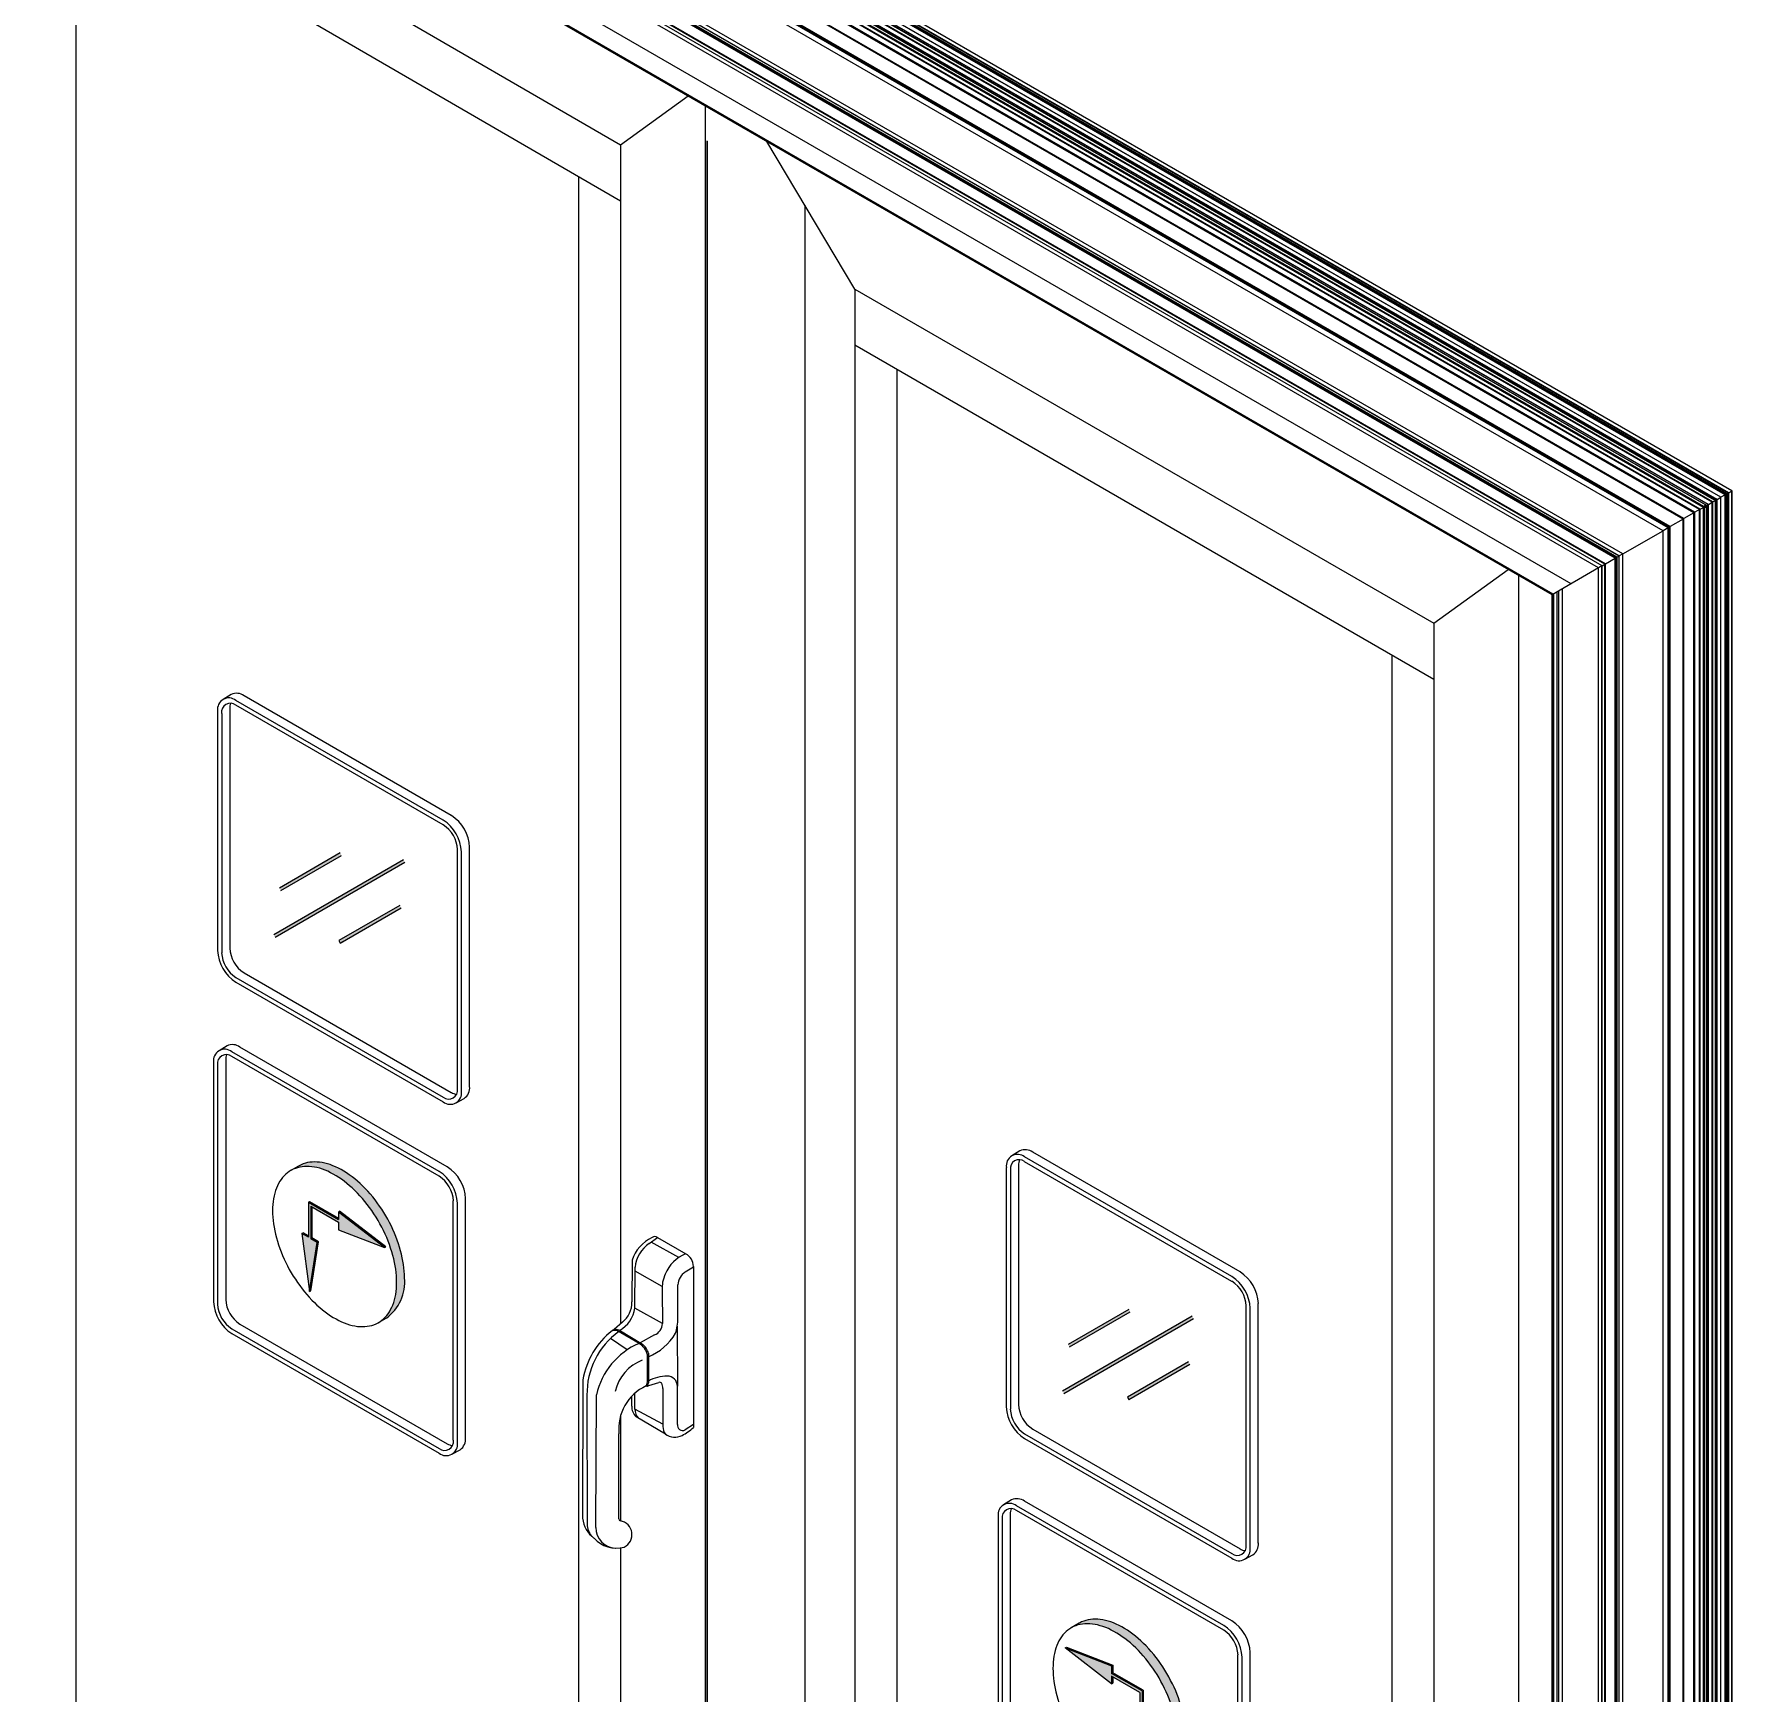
# Model space of a CAD drawing. Header units: millimetres. Extents: x 221 to 2771, y 196 to 840.
# Drawn here: x 971.5 to 1052.8, y 309.2 to 388.7 of the extents above; entities that cross this region are included whole.
import ezdxf

# ---------------------------------------------------------------- set-up
doc = ezdxf.new("R2010")
doc.units = ezdxf.units.MM

# ---------------------------------------------------------------- blocks, each defined once
blk = doc.blocks.new('36b çerçeve')
at = {"color": 32, "linetype": 'Continuous', "lineweight": 15}
for p, q in [((4421.37, -1029.62), (4420.67, -1030.05)), ((4421.25, -1030.85), (4421.25, -1051.68)), ((4439.82, -1040.55), (4421.78, -1030.14)), ((4439.82, -1040.96), (4421.78, -1030.55)), ((4440.52, -1040.14), (4422.49, -1029.73)), ((4420.19, -1031.06), (4420.19, -1051.88)), ((4420.55, -1031.26), (4420.55, -1052.08)), ((4441.05, -1063.92), (4441.05, -1043.1)), ((4441.41, -1064.13), (4441.41, -1043.3)), ((4442.11, -1063.72), (4442.11, -1042.89)), ((4421.78, -1054.23), (4439.82, -1064.64)), ((4422.49, -1053.82), (4440.52, -1064.23)), ((4421.78, -1054.64), (4439.82, -1065.05)), ((4440.93, -1065.13), (4441.65, -1064.75))]:
    blk.add_line(p, q, dxfattribs=at)
for centre, radius, start, end in [((4421.17, -1030.9), 0.985, 51.1474, 188.8634), ((4421.3, -1031.14), 0.764, 50.7967, 189.214), ((4422.35, -1030.82), 1.1, 156.1387, 181.7776), ((4421.84, -1030.6), 1.09, 53.1466, 115.5429), ((4437.96, -1043.45), 3.45, 2.5201, 57.4799), ((4438.37, -1043.22), 2.69, 2.6055, 57.3945), ((4438.67, -1043.05), 3.45, 2.5201, 57.4799), ((4423.64, -1051.73), 3.45, 182.5201, 237.4799), ((4423.23, -1051.96), 2.69, 182.6055, 237.3945), ((4423.94, -1051.55), 2.69, 182.6055, 237.3945), ((4440.3, -1064.04), 0.764, 230.7967, 9.214), ((4440.43, -1064.28), 0.985, 231.1474, 8.8634), ((4441.08, -1063.35), 1.04, 237.9037, 264.8965), ((4440.97, -1063.82), 1.15, 306.2403, 5.0718)]:
    blk.add_arc(centre, radius, start, end, dxfattribs=at)
blk = doc.blocks.new('rtyrtytryrtyyyy')
at = {"lineweight": -2}
h = blk.add_hatch(color=140, dxfattribs=at)
h.paths.add_polyline_path([(180444.533, 31717.106), (180447.447, 31718.789), (180447.381, 31718.904), (180444.467, 31717.221)])
h.paths.add_polyline_path([(180444.265, 31714.872), (180450.479, 31718.461), (180450.413, 31718.575), (180444.199, 31714.987)])
h.paths.add_polyline_path([(180447.383, 31714.593), (180450.297, 31716.276), (180450.231, 31716.39), (180447.317, 31714.708)])
at = {"color": 140, "lineweight": -2}
for p, q in [((180450.413, 31718.575), (180444.199, 31714.987)), ((180444.265, 31714.872), (180450.479, 31718.461)), ((180447.381, 31718.904), (180444.467, 31717.221)), ((180444.533, 31717.106), (180447.447, 31718.789)), ((180450.231, 31716.39), (180447.317, 31714.708)), ((180447.383, 31714.593), (180450.297, 31716.276)), ((180447.317, 31714.708), (180447.383, 31714.593)), ((180447.383, 31714.593), (180447.499, 31714.661))]:
    blk.add_line(p, q, dxfattribs=at)
blk = doc.blocks.new('3 b cm')
at = {"color": 21, "lineweight": -2, "xscale": 0.55055, "yscale": 0.55055, "zscale": 0.55055}
blk.add_blockref('36b çerçeve', (178027.801, 32294.947), dxfattribs=at)
at = {"color": 6, "lineweight": -2}
blk.add_blockref('rtyrtytryrtyyyy', (19.829, 1.599), dxfattribs=at)
blk = doc.blocks.new('jjg')
for color, points in [(9, [(4434.4, -1018.15), (4434.21, -1017.91), (4434.01, -1017.68), (4433.81, -1017.45), (4433.6, -1017.23), (4433.39, -1017.02), (4433.18, -1016.82), (4432.96, -1016.63), (4432.75, -1016.44), (4432.53, -1016.27), (4432.3, -1016.11), (4432.08, -1015.96), (4431.86, -1015.82), (4431.64, -1015.69), (4431.41, -1015.57), (4431.19, -1015.47), (4430.97, -1015.37), (4430.75, -1015.29), (4430.53, -1015.22), (4430.31, -1015.16), (4430.1, -1015.12), (4429.89, -1015.09), (4429.69, -1015.07), (4429.48, -1015.06), (4429.29, -1015.07), (4429.09, -1015.09), (4428.91, -1015.12), (4428.72, -1015.17), (4428.55, -1015.22), (4428.38, -1015.29), (4428.22, -1015.38), (4428.18, -1015.4), (4427.59, -1015.74), (4427.74, -1015.66), (4427.91, -1015.59), (4428.09, -1015.53), (4428.27, -1015.49), (4428.46, -1015.46), (4428.65, -1015.44), (4428.85, -1015.43), (4429.05, -1015.44), (4429.26, -1015.46), (4429.47, -1015.49), (4429.68, -1015.53), (4429.89, -1015.59), (4430.11, -1015.66), (4430.33, -1015.74), (4430.55, -1015.83), (4430.78, -1015.94), (4431, -1016.06), (4431.22, -1016.19), (4431.45, -1016.33), (4431.67, -1016.48), (4431.89, -1016.64), (4432.11, -1016.81), (4432.33, -1016.99), (4432.54, -1017.19), (4432.76, -1017.39), (4432.97, -1017.6), (4433.17, -1017.82), (4433.37, -1018.04), (4433.57, -1018.28), (4433.76, -1018.52), (4433.95, -1018.77), (4434.13, -1019.02), (4434.31, -1019.28), (4434.48, -1019.55), (4434.64, -1019.82), (4434.8, -1020.1), (4434.95, -1020.37), (4435.09, -1020.66), (4435.22, -1020.94), (4435.35, -1021.23), (4435.47, -1021.51), (4435.57, -1021.8), (4435.68, -1022.09), (4435.77, -1022.38), (4435.85, -1022.66), (4435.92, -1022.95), (4435.98, -1023.23), (4436.04, -1023.52), (4436.08, -1023.79), (4436.12, -1024.07), (4436.14, -1024.34), (4436.16, -1024.61), (4436.16, -1024.87), (4436.16, -1025.12), (4436.14, -1025.37), (4436.12, -1025.61), (4436.08, -1025.85), (4436.04, -1026.08), (4435.98, -1026.3), (4435.92, -1026.51), (4435.85, -1026.71), (4435.77, -1026.9), (4435.68, -1027.08), (4435.57, -1027.26), (4435.47, -1027.42), (4435.35, -1027.57), (4435.22, -1027.71), (4435.09, -1027.84), (4434.95, -1027.96), (4434.8, -1028.07), (4434.68, -1028.14), (4435.32, -1027.77, 0.267904), (4436.8, -1024.5), (4436.79, -1024.24), (4436.78, -1023.97), (4436.75, -1023.7), (4436.72, -1023.43), (4436.67, -1023.15), (4436.62, -1022.87), (4436.56, -1022.58), (4436.48, -1022.3), (4436.4, -1022.01), (4436.31, -1021.72), (4436.21, -1021.43), (4436.1, -1021.15), (4435.99, -1020.86), (4435.86, -1020.57), (4435.73, -1020.29), (4435.58, -1020.01), (4435.44, -1019.73), (4435.28, -1019.45), (4435.12, -1019.18), (4434.95, -1018.92), (4434.77, -1018.66), (4434.59, -1018.4)]), (7, [(4430.81, -1019.45), (4430.81, -1018.84), (4427.06, -1017.39), (4430.81, -1020.28), (4430.81, -1019.67), (4433.08, -1020.98), (4433.08, -1023.6), (4432.55, -1023.29), (4433.17, -1027.98), (4433.8, -1024.01), (4433.27, -1023.71), (4433.27, -1021.09), (4433.27, -1020.87), (4433.08, -1020.76)])]:
    blk.add_hatch(color=color).paths.add_polyline_path(points)
h = blk.add_hatch(color=253)
h.paths.add_polyline_path([(4430.9, -1018.78), (4427.15, -1017.34), (4427.06, -1017.39), (4430.81, -1018.84)])
h.paths.add_polyline_path([(4430.9, -1019.39), (4430.9, -1018.78), (4430.81, -1018.84), (4430.81, -1019.45)])
h.paths.add_polyline_path([(4433.17, -1020.7), (4430.9, -1019.39), (4430.81, -1019.45), (4433.08, -1020.76), (4433.27, -1020.87), (4433.27, -1021.09), (4433.27, -1023.71), (4433.36, -1023.65), (4433.36, -1020.81)])
h.paths.add_polyline_path([(4433.89, -1023.96), (4433.36, -1023.65), (4433.27, -1023.71), (4433.8, -1024.01)])
h.paths.add_polyline_path([(4433.27, -1027.93), (4433.89, -1023.96), (4433.8, -1024.01), (4433.17, -1027.98)])
h.paths.add_polyline_path([(4430.9, -1020.23), (4430.9, -1019.72), (4430.81, -1019.67), (4430.81, -1020.28)], flags=16)
h.paths.add_polyline_path([(4433.08, -1023.6), (4433.08, -1023.49), (4432.64, -1023.24), (4432.55, -1023.29)], flags=16)
at = {"color": 7, "linetype": 'Continuous', "lineweight": 15}
for p, q in [((4428.18, -1015.4), (4427.54, -1015.77)), ((4427.06, -1017.39), (4427.15, -1017.34)), ((4430.81, -1020.28), (4427.06, -1017.39)), ((4427.06, -1017.39), (4430.81, -1018.84)), ((4427.15, -1017.34), (4430.9, -1018.78)), ((4430.81, -1018.84), (4430.9, -1018.78)), ((4430.81, -1018.84), (4430.81, -1019.45)), ((4430.81, -1019.45), (4430.9, -1019.39)), ((4433.27, -1020.87), (4430.81, -1019.45)), ((4430.81, -1019.67), (4430.81, -1020.28)), ((4433.08, -1020.98), (4430.81, -1019.67)), ((4430.9, -1018.78), (4430.9, -1019.39)), ((4433.36, -1020.81), (4430.9, -1019.39)), ((4430.9, -1019.72), (4430.9, -1020.23)), ((4430.81, -1020.28), (4430.9, -1020.23)), ((4433.27, -1020.87), (4433.08, -1020.76)), ((4433.08, -1020.76), (4433.08, -1020.76)), ((4433.08, -1020.98), (4433.08, -1023.6)), ((4433.36, -1020.81), (4433.17, -1020.7)), ((4433.27, -1020.87), (4433.27, -1023.71)), ((4433.27, -1020.87), (4433.27, -1021.09)), ((4433.36, -1020.81), (4433.36, -1023.65)), ((4433.36, -1020.81), (4433.36, -1021.03)), ((4432.55, -1023.29), (4432.64, -1023.24)), ((4433.08, -1023.6), (4432.55, -1023.29)), ((4432.55, -1023.29), (4433.17, -1027.98)), ((4433.08, -1023.49), (4432.64, -1023.24)), ((4433.17, -1027.98), (4433.8, -1024.01)), ((4433.27, -1023.71), (4433.36, -1023.65)), ((4433.8, -1024.01), (4433.27, -1023.71)), ((4433.27, -1027.93), (4433.89, -1023.96)), ((4433.89, -1023.96), (4433.36, -1023.65)), ((4433.8, -1024.01), (4433.89, -1023.96)), ((4433.17, -1027.98), (4433.27, -1027.93)), ((4434.68, -1028.14), (4435.32, -1027.77))]:
    blk.add_line(p, q, dxfattribs=at)
at = {"color": 7, "linetype": 'Continuous', "lineweight": 15, "flags": 128}
for points in [[(4436.16, -1024.87), (4436.16, -1024.61), (4436.14, -1024.34), (4436.12, -1024.07), (4436.08, -1023.79), (4436.04, -1023.52), (4435.98, -1023.23), (4435.92, -1022.95), (4435.85, -1022.66), (4435.77, -1022.38), (4435.68, -1022.09), (4435.57, -1021.8), (4435.47, -1021.51), (4435.35, -1021.23), (4435.22, -1020.94), (4435.09, -1020.66), (4434.95, -1020.37), (4434.8, -1020.1), (4434.64, -1019.82), (4434.48, -1019.55), (4434.31, -1019.28), (4434.13, -1019.02), (4433.95, -1018.77), (4433.76, -1018.52), (4433.57, -1018.28), (4433.37, -1018.04), (4433.17, -1017.82), (4432.97, -1017.6), (4432.76, -1017.39), (4432.54, -1017.19), (4432.33, -1016.99), (4432.11, -1016.81), (4431.89, -1016.64), (4431.67, -1016.48), (4431.45, -1016.33), (4431.22, -1016.19), (4431, -1016.06), (4430.78, -1015.94), (4430.55, -1015.83), (4430.33, -1015.74), (4430.11, -1015.66), (4429.89, -1015.59), (4429.68, -1015.53), (4429.47, -1015.49), (4429.26, -1015.46), (4429.05, -1015.44), (4428.85, -1015.43), (4428.65, -1015.44), (4428.46, -1015.46), (4428.27, -1015.49), (4428.09, -1015.53), (4427.91, -1015.59), (4427.74, -1015.66), (4427.58, -1015.74), (4427.42, -1015.84), (4427.27, -1015.94), (4427.13, -1016.06), (4427, -1016.19), (4426.87, -1016.33), (4426.76, -1016.48), (4426.65, -1016.65), (4426.55, -1016.82), (4426.46, -1017), (4426.37, -1017.2), (4426.3, -1017.4), (4426.24, -1017.61), (4426.18, -1017.83), (4426.14, -1018.05), (4426.1, -1018.29), (4426.08, -1018.53), (4426.07, -1018.78), (4426.06, -1019.04), (4426.07, -1019.3), (4426.08, -1019.56), (4426.1, -1019.83), (4426.14, -1020.11), (4426.18, -1020.39), (4426.24, -1020.67), (4426.3, -1020.95), (4426.37, -1021.24), (4426.46, -1021.53), (4426.55, -1021.81), (4426.65, -1022.1), (4426.76, -1022.39), (4426.87, -1022.68), (4427, -1022.96), (4427.13, -1023.25), (4427.27, -1023.53), (4427.42, -1023.81), (4427.58, -1024.08), (4427.74, -1024.35), (4427.91, -1024.62), (4428.09, -1024.88), (4428.27, -1025.13), (4428.46, -1025.38), (4428.65, -1025.62), (4428.85, -1025.86), (4429.05, -1026.09), (4429.26, -1026.31), (4429.47, -1026.52), (4429.68, -1026.72), (4429.89, -1026.91), (4430.11, -1027.09), (4430.33, -1027.26), (4430.55, -1027.43), (4430.78, -1027.58), (4431, -1027.72), (4431.22, -1027.85), (4431.45, -1027.96), (4431.67, -1028.07), (4431.89, -1028.16), (4432.11, -1028.25), (4432.33, -1028.31), (4432.54, -1028.37), (4432.76, -1028.42), (4432.97, -1028.45), (4433.17, -1028.47), (4433.37, -1028.47), (4433.57, -1028.47), (4433.76, -1028.45), (4433.95, -1028.41), (4434.13, -1028.37), (4434.31, -1028.31), (4434.48, -1028.24), (4434.64, -1028.16), (4434.8, -1028.07), (4434.95, -1027.96), (4435.09, -1027.84), (4435.22, -1027.71), (4435.35, -1027.57), (4435.47, -1027.42), (4435.57, -1027.26), (4435.68, -1027.08), (4435.77, -1026.9), (4435.85, -1026.71), (4435.92, -1026.51), (4435.98, -1026.3), (4436.04, -1026.08), (4436.08, -1025.85), (4436.12, -1025.61), (4436.14, -1025.37), (4436.16, -1025.12), (4436.16, -1024.87)], [(4436.8, -1024.5), (4436.79, -1024.24), (4436.78, -1023.97), (4436.75, -1023.7), (4436.72, -1023.43), (4436.67, -1023.15), (4436.62, -1022.87), (4436.56, -1022.58), (4436.48, -1022.3), (4436.4, -1022.01), (4436.31, -1021.72), (4436.21, -1021.43), (4436.1, -1021.15), (4435.99, -1020.86), (4435.86, -1020.57), (4435.73, -1020.29), (4435.58, -1020.01), (4435.44, -1019.73), (4435.28, -1019.45), (4435.12, -1019.18), (4434.95, -1018.92), (4434.77, -1018.66), (4434.59, -1018.4), (4434.4, -1018.15), (4434.21, -1017.91), (4434.01, -1017.68), (4433.81, -1017.45), (4433.6, -1017.23), (4433.39, -1017.02), (4433.18, -1016.82), (4432.96, -1016.63), (4432.75, -1016.44), (4432.53, -1016.27), (4432.3, -1016.11), (4432.08, -1015.96), (4431.86, -1015.82), (4431.64, -1015.69), (4431.41, -1015.57), (4431.19, -1015.47), (4430.97, -1015.37), (4430.75, -1015.29), (4430.53, -1015.22), (4430.31, -1015.16), (4430.1, -1015.12), (4429.89, -1015.09), (4429.69, -1015.07), (4429.48, -1015.06), (4429.29, -1015.07), (4429.09, -1015.09), (4428.91, -1015.12), (4428.72, -1015.17), (4428.55, -1015.22), (4428.38, -1015.29), (4428.22, -1015.38), (4428.18, -1015.4)]]:
    blk.add_lwpolyline(points, dxfattribs=at)
at = {"color": 7, "linetype": 'Continuous', "lineweight": 15}
blk.add_arc((4433.23, -1024.85), 3.59, 305.6609, 5.6513, dxfattribs=at)
blk = doc.blocks.new('sürme 2')
at = {"color": 21, "xscale": -1}
blk.add_blockref('36b çerçeve', (8097.79, -300.72), dxfattribs=at)
at = {"color": 21, "xscale": -1.075845078, "yscale": 1.075845078, "zscale": 1.075845078}
blk.add_blockref('jjg', (8434.59, -248.66), dxfattribs=at)
blk = doc.blocks.new('ty')
for color, points in [(9, [(4441.36, -995.99), (4441.14, -995.76), (4440.91, -995.53), (4440.69, -995.32), (4440.46, -995.11), (4440.22, -994.92), (4439.99, -994.73), (4439.75, -994.56), (4439.51, -994.4), (4439.28, -994.25), (4439.04, -994.11), (4438.8, -993.98), (4438.56, -993.87), (4438.32, -993.77), (4438.09, -993.68), (4437.86, -993.61), (4437.62, -993.55), (4437.4, -993.5), (4437.17, -993.47), (4436.95, -993.45), (4436.74, -993.44), (4436.53, -993.45), (4436.32, -993.47), (4436.12, -993.5), (4435.93, -993.55), (4435.74, -993.61), (4435.56, -993.69), (4435.38, -993.78), (4435.34, -993.8), (4434.71, -994.16), (4434.88, -994.08), (4435.06, -994.01), (4435.25, -993.95), (4435.44, -993.9), (4435.64, -993.86), (4435.85, -993.84), (4436.06, -993.84), (4436.27, -993.84), (4436.49, -993.86), (4436.72, -993.9), (4436.94, -993.94), (4437.18, -994), (4437.41, -994.08), (4437.64, -994.16), (4437.88, -994.26), (4438.12, -994.38), (4438.36, -994.5), (4438.6, -994.64), (4438.83, -994.79), (4439.07, -994.95), (4439.31, -995.13), (4439.54, -995.31), (4439.78, -995.51), (4440.01, -995.71), (4440.23, -995.93), (4440.46, -996.15), (4440.68, -996.38), (4440.89, -996.63), (4441.11, -996.88), (4441.31, -997.14), (4441.51, -997.4), (4441.71, -997.67), (4441.89, -997.95), (4442.08, -998.24), (4442.25, -998.53), (4442.42, -998.82), (4442.58, -999.12), (4442.73, -999.42), (4442.87, -999.72), (4443.01, -1000.03), (4443.13, -1000.33), (4443.25, -1000.64), (4443.35, -1000.95), (4443.45, -1001.26), (4443.54, -1001.57), (4443.62, -1001.87), (4443.68, -1002.18), (4443.74, -1002.48), (4443.79, -1002.77), (4443.83, -1003.07), (4443.85, -1003.36), (4443.87, -1003.64), (4443.87, -1003.92), (4443.87, -1004.19), (4443.85, -1004.46), (4443.83, -1004.72), (4443.79, -1004.97), (4443.74, -1005.21), (4443.68, -1005.45), (4443.62, -1005.67), (4443.54, -1005.89), (4443.45, -1006.09), (4443.35, -1006.29), (4443.25, -1006.47), (4443.13, -1006.65), (4443.01, -1006.81), (4442.87, -1006.96), (4442.73, -1007.1), (4442.58, -1007.22), (4442.42, -1007.34), (4442.29, -1007.41), (4442.97, -1007.02, 0.267904), (4444.55, -1003.53), (4444.55, -1003.25), (4444.53, -1002.96), (4444.51, -1002.67), (4444.47, -1002.38), (4444.42, -1002.08), (4444.36, -1001.78), (4444.3, -1001.48), (4444.22, -1001.17), (4444.13, -1000.87), (4444.03, -1000.56), (4443.93, -1000.25), (4443.81, -999.94), (4443.69, -999.63), (4443.55, -999.33), (4443.41, -999.03), (4443.26, -998.72), (4443.1, -998.43), (4442.93, -998.13), (4442.76, -997.84), (4442.57, -997.56), (4442.39, -997.28), (4442.19, -997.01), (4441.99, -996.74), (4441.79, -996.49), (4441.57, -996.23)]), (7, [(4438.81, -998.46), (4436.19, -996.94), (4436.19, -997.19), (4436.19, -1000), (4435.62, -999.67), (4436.29, -1004.72), (4436.97, -1000.45), (4436.4, -1000.12), (4436.4, -997.29), (4438.81, -998.69), (4438.81, -999.35), (4442.82, -1000.89), (4438.81, -997.8)])]:
    blk.add_hatch(color=color).paths.add_polyline_path(points)
h = blk.add_hatch(color=253)
h.paths.add_polyline_path([(4438.81, -998.34), (4436.29, -996.88), (4436.19, -996.94), (4438.81, -998.46)])
h.paths.add_polyline_path([(4442.92, -1000.83), (4438.91, -997.74), (4438.81, -997.8), (4442.82, -1000.89)])
h.paths.add_polyline_path([(4436.5, -1000.06), (4436.5, -997.35), (4436.4, -997.29), (4436.4, -1000.12)])
h.paths.add_polyline_path([(4437.07, -1000.39), (4436.5, -1000.06), (4436.4, -1000.12), (4436.97, -1000.45)])
h.paths.add_polyline_path([(4436.19, -1000), (4436.19, -999.88), (4435.73, -999.61), (4435.62, -999.67)])
h.paths.add_polyline_path([(4436.4, -1004.66), (4437.07, -1000.39), (4436.97, -1000.45), (4436.29, -1004.72)])
at = {"color": 7, "linetype": 'Continuous', "lineweight": 15}
for p, q in [((4435.34, -993.8), (4434.66, -994.19)), ((4436.19, -996.94), (4436.29, -996.88)), ((4436.19, -996.94), (4438.81, -998.46)), ((4436.19, -996.94), (4436.19, -997.19)), ((4436.29, -996.88), (4438.81, -998.34)), ((4436.19, -997.19), (4436.19, -1000)), ((4436.4, -997.29), (4436.4, -1000.12)), ((4436.4, -997.29), (4438.81, -998.69)), ((4436.5, -997.35), (4436.5, -1000.06)), ((4438.81, -997.8), (4438.91, -997.74)), ((4438.81, -997.8), (4438.81, -998.46)), ((4442.82, -1000.89), (4438.81, -997.8)), ((4442.92, -1000.83), (4438.91, -997.74)), ((4435.62, -999.67), (4435.73, -999.61)), ((4436.19, -1000), (4435.62, -999.67)), ((4435.62, -999.67), (4436.29, -1004.72)), ((4436.19, -999.88), (4435.73, -999.61)), ((4438.81, -998.69), (4438.81, -999.35)), ((4438.81, -999.35), (4442.82, -1000.89)), ((4436.29, -1004.72), (4436.97, -1000.45)), ((4436.4, -1000.12), (4436.5, -1000.06)), ((4436.97, -1000.45), (4436.4, -1000.12)), ((4436.4, -1004.66), (4437.07, -1000.39)), ((4437.07, -1000.39), (4436.5, -1000.06)), ((4436.97, -1000.45), (4437.07, -1000.39)), ((4442.82, -1000.89), (4442.92, -1000.83)), ((4436.29, -1004.72), (4436.4, -1004.66)), ((4442.29, -1007.41), (4442.97, -1007.02))]:
    blk.add_line(p, q, dxfattribs=at)
at = {"color": 7, "linetype": 'Continuous', "lineweight": 15, "flags": 128}
for points in [[(4443.87, -1003.92), (4443.87, -1003.64), (4443.85, -1003.36), (4443.83, -1003.07), (4443.79, -1002.77), (4443.74, -1002.48), (4443.68, -1002.18), (4443.62, -1001.87), (4443.54, -1001.57), (4443.45, -1001.26), (4443.35, -1000.95), (4443.25, -1000.64), (4443.13, -1000.33), (4443.01, -1000.03), (4442.87, -999.72), (4442.73, -999.42), (4442.58, -999.12), (4442.42, -998.82), (4442.25, -998.53), (4442.08, -998.24), (4441.89, -997.95), (4441.71, -997.67), (4441.51, -997.4), (4441.31, -997.14), (4441.11, -996.88), (4440.89, -996.63), (4440.68, -996.38), (4440.46, -996.15), (4440.23, -995.93), (4440.01, -995.71), (4439.78, -995.51), (4439.54, -995.31), (4439.31, -995.13), (4439.07, -994.95), (4438.83, -994.79), (4438.6, -994.64), (4438.36, -994.5), (4438.12, -994.38), (4437.88, -994.26), (4437.64, -994.16), (4437.41, -994.08), (4437.18, -994), (4436.94, -993.94), (4436.72, -993.9), (4436.49, -993.86), (4436.27, -993.84), (4436.06, -993.84), (4435.85, -993.84), (4435.64, -993.86), (4435.44, -993.9), (4435.25, -993.95), (4435.06, -994.01), (4434.88, -994.08), (4434.7, -994.17), (4434.53, -994.27), (4434.38, -994.38), (4434.22, -994.51), (4434.08, -994.65), (4433.95, -994.8), (4433.82, -994.96), (4433.7, -995.13), (4433.6, -995.32), (4433.5, -995.51), (4433.41, -995.72), (4433.33, -995.94), (4433.27, -996.16), (4433.21, -996.4), (4433.16, -996.64), (4433.13, -996.89), (4433.1, -997.15), (4433.08, -997.41), (4433.08, -997.69), (4433.08, -997.97), (4433.1, -998.25), (4433.13, -998.54), (4433.16, -998.83), (4433.21, -999.13), (4433.27, -999.43), (4433.33, -999.74), (4433.41, -1000.04), (4433.5, -1000.35), (4433.6, -1000.66), (4433.7, -1000.96), (4433.82, -1001.27), (4433.95, -1001.58), (4434.08, -1001.89), (4434.22, -1002.19), (4434.38, -1002.49), (4434.53, -1002.79), (4434.7, -1003.08), (4434.88, -1003.37), (4435.06, -1003.65), (4435.25, -1003.93), (4435.44, -1004.2), (4435.64, -1004.47), (4435.85, -1004.73), (4436.06, -1004.98), (4436.27, -1005.22), (4436.49, -1005.46), (4436.72, -1005.68), (4436.94, -1005.9), (4437.18, -1006.1), (4437.41, -1006.3), (4437.64, -1006.48), (4437.88, -1006.65), (4438.12, -1006.82), (4438.36, -1006.97), (4438.6, -1007.1), (4438.83, -1007.23), (4439.07, -1007.34), (4439.31, -1007.44), (4439.54, -1007.53), (4439.78, -1007.6), (4440.01, -1007.66), (4440.23, -1007.71), (4440.46, -1007.75), (4440.68, -1007.77), (4440.89, -1007.77), (4441.11, -1007.77), (4441.31, -1007.74), (4441.51, -1007.71), (4441.71, -1007.66), (4441.89, -1007.6), (4442.08, -1007.53), (4442.25, -1007.44), (4442.42, -1007.34), (4442.58, -1007.22), (4442.73, -1007.1), (4442.87, -1006.96), (4443.01, -1006.81), (4443.13, -1006.65), (4443.25, -1006.47), (4443.35, -1006.29), (4443.45, -1006.09), (4443.54, -1005.89), (4443.62, -1005.67), (4443.68, -1005.45), (4443.74, -1005.21), (4443.79, -1004.97), (4443.83, -1004.72), (4443.85, -1004.46), (4443.87, -1004.19), (4443.87, -1003.92)], [(4444.55, -1003.53), (4444.55, -1003.25), (4444.53, -1002.96), (4444.51, -1002.67), (4444.47, -1002.38), (4444.42, -1002.08), (4444.36, -1001.78), (4444.3, -1001.48), (4444.22, -1001.17), (4444.13, -1000.87), (4444.03, -1000.56), (4443.93, -1000.25), (4443.81, -999.94), (4443.69, -999.63), (4443.55, -999.33), (4443.41, -999.03), (4443.26, -998.72), (4443.1, -998.43), (4442.93, -998.13), (4442.76, -997.84), (4442.57, -997.56), (4442.39, -997.28), (4442.19, -997.01), (4441.99, -996.74), (4441.79, -996.49), (4441.57, -996.23), (4441.36, -995.99), (4441.14, -995.76), (4440.91, -995.53), (4440.69, -995.32), (4440.46, -995.11), (4440.22, -994.92), (4439.99, -994.73), (4439.75, -994.56), (4439.51, -994.4), (4439.28, -994.25), (4439.04, -994.11), (4438.8, -993.98), (4438.56, -993.87), (4438.32, -993.77), (4438.09, -993.68), (4437.86, -993.61), (4437.62, -993.55), (4437.4, -993.5), (4437.17, -993.47), (4436.95, -993.45), (4436.74, -993.44), (4436.53, -993.45), (4436.32, -993.47), (4436.12, -993.5), (4435.93, -993.55), (4435.74, -993.61), (4435.56, -993.69), (4435.38, -993.78), (4435.34, -993.8)]]:
    blk.add_lwpolyline(points, dxfattribs=at)
at = {"color": 7, "linetype": 'Continuous', "lineweight": 15}
blk.add_arc((4440.74, -1003.9), 3.84, 305.6609, 5.6513, dxfattribs=at)
blk = doc.blocks.new('sürme 1')
at = {"color": 21}
for name, p in [('36b çerçeve', (0, 0)), ('ty', (-7.75, -46.27))]:
    blk.add_blockref(name, p, dxfattribs=at)

msp = doc.modelspace()

# ---------------------------------------------------------------- linework, layer by layer
at = {"color": 8, "linetype": 'Continuous', "lineweight": 15}
for p, q in [((1051.415, 366.024), (926.206, 438.306)), ((1051.425, 366.043), (926.216, 438.325)), ((1051.5, 366.118), (926.291, 438.4)), ((1051.565, 366.095), (926.307, 438.405)), ((1051.623, 366.129), (926.422, 438.406)), ((1051.636, 366.137), (926.427, 438.418)), ((1051.82, 366.243), (926.611, 438.525)), ((1051.824, 366.245), (926.62, 438.524)), ((1051.935, 366.35), (926.726, 438.632)), ((1051.956, 366.381), (926.747, 438.663)), ((1052.031, 366.393), (926.822, 438.675)), ((1052.058, 366.38), (926.828, 438.674)), ((1051.853, 366.262), (926.829, 438.436)), ((1051.853, 366.256), (926.844, 438.422)), ((1051.853, 366.256), (926.872, 438.406)), ((1051.841, 366.255), (926.927, 438.366)), ((1052.231, 366.48), (927.022, 438.762)), ((1052.238, 366.484), (927.037, 438.761)), ((1052.588, 366.686), (927.393, 438.959)), ((1052.61, 366.698), (927.4, 438.98)), ((1052.513, 366.642), (927.414, 438.861)), ((1052.502, 366.637), (927.419, 438.846)), ((1052.476, 366.621), (927.446, 438.8)), ((927.462, 438.783), (1052.476, 366.614)), ((1052.762, 366.787), (927.553, 439.068)), ((1052.769, 366.79), (927.568, 439.067)), ((1052.444, 366.603), (927.764, 438.579)), ((1051.214, 365.893), (926.035, 438.157)), ((1051.246, 365.911), (926.036, 438.193)), ((1051.399, 366), (926.19, 438.282)), ((1050.991, 365.764), (926.258, 437.771)), ((1050.938, 365.733), (926.258, 437.71)), ((1049.713, 365.026), (924.534, 437.29)), ((1049.745, 365.045), (924.535, 437.326)), ((1049.798, 365.075), (924.588, 437.357)), ((1049.804, 365.079), (924.603, 437.356)), ((1049.464, 364.882), (924.784, 436.859)), ((1050.429, 365.44), (925.749, 437.416)), ((1050.461, 365.458), (925.781, 437.434)), ((1047.356, 363.666), (922.157, 435.942)), ((1047.371, 363.674), (922.161, 435.956)), ((1047.539, 363.771), (922.329, 436.053)), ((1046.378, 363.101), (921.169, 435.383)), ((1046.544, 363.197), (921.864, 435.173)), ((1046.674, 363.272), (921.994, 435.248)), ((1046.706, 363.29), (922.026, 435.267)), ((1047.264, 363.613), (922.181, 435.822)), ((1047.257, 363.609), (922.185, 435.812)), ((1047.231, 363.593), (922.212, 435.766)), ((922.222, 435.754), (1047.227, 363.591)), ((922.434, 435.632), (1047.231, 363.588)), ((1047.178, 363.563), (922.498, 435.539)), ((1045.065, 362.343), (922.494, 433.102)), ((1044.211, 361.85), (923.241, 431.685)), ((1044.152, 361.816), (923.272, 431.598)), ((971.455, 399.645), (999.546, 383.359)), ((971.455, 396.97), (999.546, 380.684)), ((973.464, 395.809), (973.464, 309.43)), ((999.546, 383.359), (1002.777, 385.701)), ((1003.602, 385.225), (1003.602, 267.323)), ((999.546, 383.359), (999.546, 327.731)), ((1003.671, 383.546), (1003.671, 267.262)), ((1003.695, 383.532), (1003.695, 267.249)), ((1010.762, 376.456), (1006.555, 383.52)), ((997.537, 381.844), (997.537, 277.695)), ((1008.375, 380.464), (1008.375, 269.384)), ((1010.762, 376.456), (1038.488, 360.45)), ((1010.762, 376.456), (1010.762, 267.877)), ((1010.762, 373.781), (1038.488, 357.775)), ((1012.772, 372.621), (1012.772, 269.306)), ((1052.61, 366.698), (1052.762, 366.787)), ((1052.762, 241.04), (1052.762, 366.787)), ((1052.769, 241.054), (1052.769, 366.79)), ((1051.246, 365.911), (1051.399, 366)), ((1051.399, 240.254), (1051.399, 366)), ((1051.518, 366.068), (1051.4, 366)), ((1051.425, 366.043), (1051.5, 366.118)), ((1051.428, 240.255), (1051.428, 366.001)), ((1051.45, 366), (1051.552, 366.028)), ((1051.45, 240.254), (1051.45, 366)), ((1051.518, 366.068), (1051.623, 366.129)), ((1051.521, 366.111), (1051.518, 366.068)), ((1051.518, 366.068), (1051.518, 366.068)), ((1051.557, 366.05), (1051.518, 366.068)), ((1051.552, 240.282), (1051.552, 366.028)), ((1051.565, 240.293), (1051.565, 366.095)), ((1051.623, 240.392), (1051.623, 366.129)), ((1051.636, 366.137), (1051.82, 366.243)), ((1051.636, 240.39), (1051.636, 366.137)), ((1051.82, 240.496), (1051.82, 366.243)), ((1051.824, 240.505), (1051.824, 366.245)), ((1051.841, 366.255), (1051.848, 366.259)), ((1051.841, 240.849), (1051.841, 366.255)), ((1051.848, 240.749), (1051.848, 366.259)), ((1051.853, 366.262), (1051.938, 366.311)), ((1051.853, 366.262), (1051.938, 366.311)), ((1051.853, 240.73), (1051.853, 366.262)), ((1051.935, 366.35), (1051.938, 366.311)), ((1052.056, 366.379), (1051.938, 366.311)), ((1051.971, 366.288), (1051.938, 366.311)), ((1052.031, 366.393), (1051.956, 366.381)), ((1051.971, 240.542), (1051.971, 366.288)), ((1052.056, 366.35), (1052.008, 366.291)), ((1052.008, 240.545), (1052.008, 366.291)), ((1052.057, 366.379), (1052.04, 366.389)), ((1052.056, 240.604), (1052.056, 366.35)), ((1052.057, 366.379), (1052.231, 366.48)), ((1052.057, 366.36), (1052.057, 366.379)), ((1052.058, 240.609), (1052.058, 366.38)), ((1052.231, 240.734), (1052.231, 366.48)), ((1052.444, 366.603), (1052.238, 366.484)), ((1052.238, 240.747), (1052.238, 366.484)), ((1052.469, 366.617), (1052.444, 366.603)), ((1052.444, 241.468), (1052.444, 366.603)), ((1052.469, 366.617), (1052.469, 241.104)), ((1052.502, 366.637), (1052.476, 366.621)), ((1052.476, 241.082), (1052.476, 366.621)), ((1052.502, 241.036), (1052.502, 366.637)), ((1052.588, 366.686), (1052.513, 366.642)), ((1052.513, 241.024), (1052.513, 366.642)), ((1052.588, 240.957), (1052.588, 366.686)), ((1052.61, 240.952), (1052.61, 366.698)), ((1050.429, 365.44), (1049.804, 365.079)), ((1050.461, 365.458), (1050.429, 365.44)), ((1050.429, 240.305), (1050.429, 365.44)), ((1050.938, 365.733), (1050.461, 365.458)), ((1050.461, 240.323), (1050.461, 365.458)), ((1050.938, 240.598), (1050.938, 365.733)), ((1051.214, 365.893), (1050.991, 365.764)), ((1050.991, 240.568), (1050.991, 365.764)), ((1051.214, 240.182), (1051.214, 365.893)), ((1051.246, 240.165), (1051.246, 365.911)), ((1047.539, 363.771), (1049.464, 364.882)), ((1049.713, 365.026), (1049.464, 364.882)), ((1049.464, 239.747), (1049.464, 364.882)), ((1049.713, 239.316), (1049.713, 365.026)), ((1049.745, 365.045), (1049.798, 365.075)), ((1049.745, 239.298), (1049.745, 365.045)), ((1049.798, 239.329), (1049.798, 365.075)), ((1049.804, 239.342), (1049.804, 365.079)), ((1046.706, 363.29), (1047.178, 363.563)), ((1047.178, 238.428), (1047.178, 363.563)), ((1047.227, 363.591), (1047.227, 238.081)), ((1047.257, 363.609), (1047.231, 363.593)), ((1047.231, 238.067), (1047.231, 363.593)), ((1047.257, 238.021), (1047.257, 363.609)), ((1047.356, 363.666), (1047.264, 363.613)), ((1047.264, 238.012), (1047.264, 363.613)), ((1047.356, 237.931), (1047.356, 363.666)), ((1047.539, 363.771), (1047.371, 363.674)), ((1047.371, 237.928), (1047.371, 363.674)), ((1047.539, 238.025), (1047.539, 363.771)), ((1038.488, 360.45), (1042.048, 363.03)), ((1042.544, 362.744), (1042.544, 244.414)), ((1046.378, 363.101), (1044.148, 361.813)), ((1046.54, 363.194), (1046.378, 363.101)), ((1046.378, 237.355), (1046.378, 363.101)), ((1046.54, 237.448), (1046.54, 363.194)), ((1046.544, 363.197), (1046.674, 363.272)), ((1046.544, 237.457), (1046.544, 363.197)), ((1046.706, 363.29), (1046.674, 363.272)), ((1046.674, 238.137), (1046.674, 363.272)), ((1046.706, 238.155), (1046.706, 363.29)), ((1044.211, 242.476), (1044.211, 361.85)), ((1044.229, 242.433), (1044.229, 361.861)), ((1044.397, 242.142), (1044.397, 361.958)), ((1044.476, 242.076), (1044.476, 362.003)), ((1044.658, 242.048), (1044.658, 362.108)), ((1044.148, 361.813), (1044.148, 242.742)), ((1044.152, 242.711), (1044.152, 361.816)), ((1038.488, 360.45), (1038.488, 304.822)), ((1036.478, 358.935), (1036.478, 255.62)), ((1000.92, 330.752), (1001.321, 331.034)), ((1001.321, 331.034), (1002.663, 330.25)), ((1002.329, 330.072), (1001.007, 330.813)), ((1000.103, 329.942), (1000.087, 327.948)), ((1000.222, 327.647), (1000.239, 329.605)), ((1001.534, 328.681), (1000.237, 329.416)), ((1002.644, 329.383), (1003.031, 329.624)), ((1003.031, 329.639), (1003.031, 321.935)), ((1002.289, 327.15), (1002.289, 328.765)), ((999.546, 327.731), (999.546, 326.897)), ((1001.533, 328.491), (1001.547, 326.908)), ((999.632, 326.974), (999.238, 326.62)), ((1001.547, 326.908), (1000.222, 327.647)), ((999.866, 325.655), (999.061, 326.191)), ((999.238, 326.62), (999.14, 326.571)), ((1000.434, 325.964), (999.374, 326.575)), ((999.544, 326.566), (1000.598, 325.926)), ((1001.172, 326.366), (1000.484, 325.995)), ((1002.26, 326.792), (1002.27, 323.905)), ((1000.834, 324.2), (1000.834, 325.418)), ((1000.879, 325.487), (1000.879, 324.076)), ((997.741, 324.217), (997.727, 317.587)), ((1000.894, 323.941), (1001.382, 324.095)), ((1001.569, 323.797), (1001.569, 321.977)), ((1002.27, 322.077), (1002.27, 323.905)), ((997.937, 323.484), (997.938, 317.295)), ((998.363, 317.141), (998.386, 323.495)), ((1000.081, 322.957), (1000.081, 323.431)), ((1000.222, 322.811), (1000.222, 323.566)), ((999.546, 322.503), (999.546, 317.461)), ((999.546, 322.503), (999.546, 317.461)), ((1001.569, 322.092), (1000.222, 322.811)), ((1001.69, 321.62), (1000.297, 322.448)), ((1003.031, 322.07), (1002.632, 321.819)), ((999.464, 317.557), (999.469, 321.628)), ((999.546, 316.173), (999.546, 274.957)), ((973.464, 314.811), (973.464, 291.66))]:
    msp.add_line(p, q, dxfattribs=at)
at = {"color": 8, "linetype": 'Continuous', "lineweight": 15, "flags": 128}
for points in [[(1051.521, 366.111), (1051.521, 366.116), (1051.52, 366.12), (1051.518, 366.122), (1051.515, 366.124), (1051.512, 366.124), (1051.508, 366.123), (1051.504, 366.121), (1051.5, 366.118)], [(1051.557, 366.05), (1051.561, 366.047), (1051.564, 366.044), (1051.565, 366.041), (1051.565, 366.038), (1051.563, 366.035), (1051.561, 366.032), (1051.557, 366.03), (1051.552, 366.028)], [(1052.054, 366.363), (1052.052, 366.365), (1052.051, 366.367), (1052.05, 366.369), (1052.05, 366.372), (1052.051, 366.374), (1052.053, 366.376), (1052.054, 366.378), (1052.057, 366.379)], [(1052.231, 366.48), (1052.233, 366.481), (1052.235, 366.482), (1052.237, 366.483), (1052.237, 366.484), (1052.238, 366.484)], [(1046.54, 363.194), (1046.542, 363.196), (1046.543, 363.196), (1046.544, 363.197), (1046.544, 363.197)]]:
    msp.add_lwpolyline(points, dxfattribs=at)
at = {"color": 8, "linetype": 'Continuous', "lineweight": 15}
for centre, radius, start, end in [((1051.415, 365.968), 0.0352, 69.22928, 117.07832), ((1051.38, 366.03), 0.0356, 304.74294, 350.60589), ((1051.451, 366.017), 0.0368, 135.10747, 170.15157), ((1051.441, 366.036), 0.0368, 249.85147, 284.89033), ((1051.967, 366.352), 0.0316, 108.96945, 182.33668), ((1051.988, 366.315), 0.0316, 237.66838, 311.02402), ((1052.033, 366.385), 0.0087, 4.34353, 99.95811), ((1052.051, 366.386), 0.00931, 187.02991, 306.85065), ((1052.049, 366.356), 0.0087, 320.0306, 55.65973), ((1001.783, 329.432), 1.755, 114.59833, 163.11119), ((1001.19, 330.86), 0.217, 52.92289, 129.50973), ((1001.858, 329.418), 1.63, 125.13568, 173.41119), ((1003.345, 328.573), 1.811, 112.1518, 156.8895), ((1002.378, 329.662), 0.653, 357.99838, 64.20269), ((1003.064, 328.731), 0.776, 122.83773, 177.45418), ((1003.31, 328.571), 1.779, 156.37322, 182.58381), ((998.89, 327.913), 1.197, 308.32891, 1.66331), ((998.817, 327.829), 1.417, 298.73816, 352.61841), ((1000.932, 326.933), 0.616, 292.98813, 357.64148), ((999.997, 327.155), 2.293, 341.92536, 359.87837), ((1001.505, 323.572), 3.819, 128.26424, 170.28225), ((1001.584, 323.556), 3.648, 125.55565, 181.12472), ((999.268, 326.025), 0.561, 79.09769, 103.12606), ((999.305, 326.107), 0.518, 62.51052, 97.38193), ((999.942, 327.723), 2.574, 291.34418, 330.19283), ((1001.829, 322.723), 3.528, 113.29759, 167.36689), ((999.988, 325.217), 0.87, 13.38808, 59.15199), ((1000.089, 325.29), 0.814, 14.01013, 51.30139), ((1001.359, 323.178), 2.126, 111.29938, 166.86859), ((1001.717, 321.87), 2.261, 114.85835, 186.14709), ((1000.326, 324.175), 0.508, 330.05694, 2.81699), ((1000.699, 324.09), 0.181, 292.06642, 355.78383), ((1000.817, 324.023), 0.113, 243.86863, 313.03189), ((1001.856, 322.303), 2.097, 92.03416, 117.75233), ((1001.42, 323.987), 0.115, 34.34844, 109.29817), ((1001.057, 323.822), 0.512, 357.16507, 26.62301), ((1001.775, 323.904), 0.494, 0.07924, 89.27999), ((1000.726, 322.93), 0.645, 177.61482, 228.33351), ((1000.848, 322.827), 0.626, 181.45541, 225.10453), ((1002.519, 322.043), 0.251, 172.3493, 296.70766), ((1002.225, 322.001), 0.657, 182.10522, 215.43759), ((1002.148, 322.27), 0.795, 234.83882, 295.61421), ((1001.294, 323.82), 2.563, 297.83436, 312.66591), ((999.095, 317.738), 1.376, 186.29478, 233.30197), ((998.954, 317.363), 1.018, 183.8509, 217.95459), ((999.334, 317.128), 0.971, 179.27141, 267.26118), ((999.567, 317.562), 0.104, 182.78857, 252.39291), ((999.428, 316.808), 0.664, 295.61815, 80.6601), ((999.335, 317.578), 1.42, 221.58266, 285.54682)]:
    msp.add_arc(centre, radius, start, end, dxfattribs=at)
for centre, major_axis, start_param, end_param in [((1052.746, 366.777), (0.0225, 0.013), 0.000041, 0.785358), ((1051.415, 366.009), (0.0225, 0.013), 3.92695, 3.976823), ((1051.626, 366.13), (0.015, 0.0087), 0.785358, 1.745289), ((1051.809, 366.237), (0.015, 0.0087), 6.108494, 7.068543), ((1051.864, 366.268), (0.09, 0.052), 4.252406, 4.450549), ((1051.87, 366.272), (0.0225, 0.013), 2.44342, 3.141552), ((1052.073, 366.389), (0.0225, 0.013), 3.877077, 3.92695), ((1052.215, 366.471), (0.0225, 0.013), 6.021345, 7.068543), ((1052.492, 366.63), (0.0225, 0.013), 2.356154, 3.141633), ((1052.518, 366.646), (0.0225, 0.013), 1.832555, 2.356154), ((1052.594, 366.689), (0.0225, 0.013), 0.785358, 1.832555), ((1050.964, 365.749), (0.0375, 0.0217), 3.92695, 5.497747), ((1051.23, 365.902), (0.0225, 0.013), 0.785358, 2.356154), ((1049.729, 365.035), (0.0225, 0.013), 0.785358, 2.356154), ((1049.782, 365.066), (0.0225, 0.013), 0.000041, 0.785358), ((1047.199, 363.575), (0.03, 0.0173), 3.92695, 5.865911), ((1047.242, 363.6), (0.015, 0.0087), 2.356154, 3.141633), ((1047.268, 363.615), (0.015, 0.0087), 1.832555, 2.356154), ((1047.36, 363.668), (0.015, 0.0087), 0.785358, 1.832555), ((1046.529, 363.188), (0.015, 0.0087), 6.021345, 7.068543)]:
    msp.add_ellipse(centre, major_axis=major_axis, ratio=0.00007, start_param=start_param, end_param=end_param, dxfattribs=at)

# ---------------------------------------------------------------- block references
at = {"color": 6, "lineweight": -2}
for p in [(-179481.09, -31371.056), (-179443.322, -31392.914)]:
    msp.add_blockref('3 b cm', p, dxfattribs=at)
at = {"color": 0, "lineweight": -2, "xscale": 0.55055, "yscale": 0.55055, "zscale": 0.55055}
msp.add_blockref('sürme 1', (-1453.484, 907.066), dxfattribs=at)
at = {"color": 21, "xscale": -0.55055, "yscale": 0.55055, "zscale": 0.55055}
msp.add_blockref('sürme 2', (3042.326, 1050.883), dxfattribs=at)

doc.saveas('drawing.dxf')
